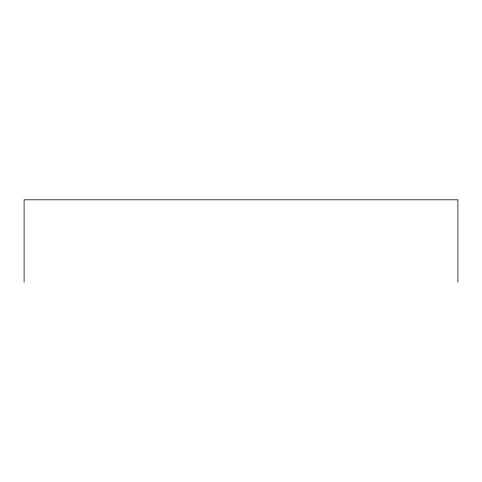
<?xml version="1.0" encoding="UTF-8"?>
<svg xmlns="http://www.w3.org/2000/svg" width="482" height="482" viewBox="0 0 482 482"><rect width="100%" height="100%" fill="white"/><g stroke="black" fill="none" stroke-linecap="round" stroke-linejoin="round"><path stroke-width="0.72" d="M457.9 282.187L457.9 199.813L24.1 199.813L24.1 282.187"/></g></svg>
